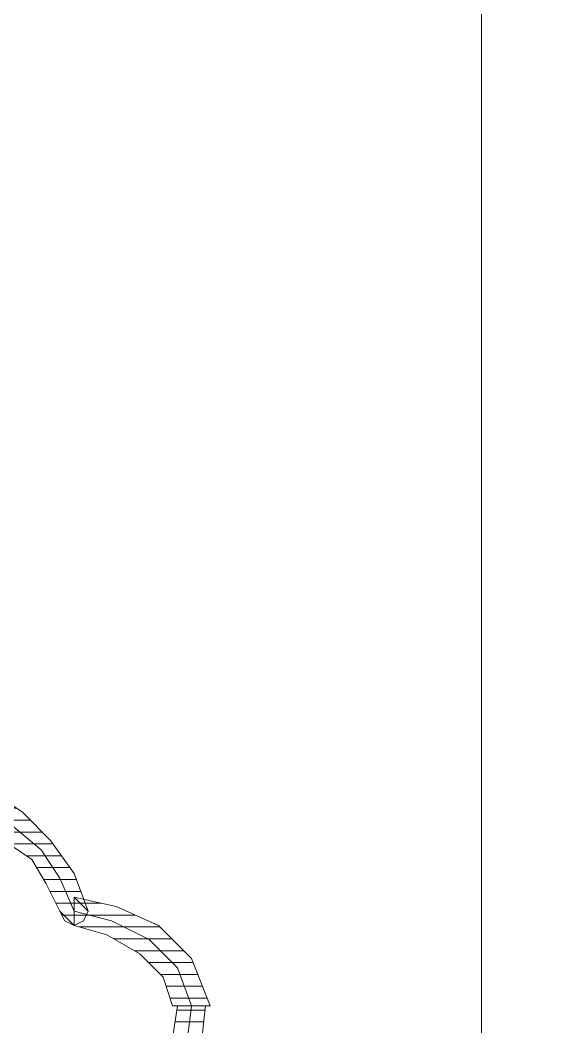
# Model space of a CAD drawing. Header units: centimetres. Extents: x 54005 to 61405, y 90310 to 94744.
# Drawn here: x 56860.77 to 56866.46, y 91944.67 to 91955.27 of the extents above; entities that cross this region are included whole.
import ezdxf

# ---------------------------------------------------------------- set-up
doc = ezdxf.new("R2010")
doc.units = ezdxf.units.CM
doc.header["$LTSCALE"] = 25
doc.layers.get('0').update_dxf_attribs({"lineweight": 0})
doc.layers.add('ÖLCULENDIRME', color=115, linetype='Continuous', lineweight=5)
pattern_1 = [(360, (-5108.51305, -673.59423), (1e-16, 0.125), [25])]

# ---------------------------------------------------------------- blocks, each defined once
blk = doc.blocks.new('by')
at = {"ltscale": 30}
h = blk.add_hatch(dxfattribs=at)
h.set_pattern_fill('DC_LINES', color=256, scale=0.1, style=0)
h.set_pattern_definition(pattern_1)
edge = h.paths.add_edge_path(flags=0)
edge.add_line((6391.8, 2224.111), (6391.601, 2223.962))
edge.add_line((6391.601, 2223.962), (6391.107, 2223.714))
edge.add_line((6391.107, 2223.714), (6390.809, 2223.366))
edge.add_line((6390.809, 2223.366), (6390.612, 2223.018))
edge.add_line((6390.612, 2223.018), (6390.562, 2222.671))
edge.add_line((6390.562, 2222.671), (6390.265, 2222.671))
edge.add_line((6390.265, 2222.671), (6390.315, 2223.118))
edge.add_line((6390.315, 2223.118), (6390.513, 2223.565))
edge.add_line((6390.513, 2223.565), (6390.909, 2224.012))
edge.add_line((6390.909, 2224.012), (6391.601, 2224.26))
edge.add_line((6391.601, 2224.26), (6391.403, 2224.111))
edge.add_line((6391.403, 2224.111), (6391.601, 2224.26))
edge.add_line((6391.601, 2224.26), (6391.7, 2224.21))
edge.add_line((6391.7, 2224.21), (6391.75, 2224.111))
edge.add_line((6391.75, 2224.111), (6391.7, 2224.012))
edge.add_line((6391.7, 2224.012), (6391.601, 2223.962))
h = blk.add_hatch(dxfattribs=at)
h.set_pattern_fill('DC_LINES', color=256, scale=0.1, style=0)
h.set_pattern_definition(pattern_1)
edge = h.paths.add_edge_path(flags=0)
edge.add_line((6390.562, 2222.671), (6390.612, 2222.671))
edge.add_line((6390.612, 2222.671), (6390.711, 2222.372))
edge.add_line((6390.711, 2222.372), (6390.958, 2222.124))
edge.add_line((6390.958, 2222.124), (6391.304, 2221.925))
edge.add_line((6391.304, 2221.925), (6391.651, 2221.826))
edge.add_line((6391.651, 2221.826), (6391.651, 2221.528))
edge.add_line((6391.651, 2221.528), (6391.206, 2221.627))
edge.add_line((6391.206, 2221.627), (6390.76, 2221.826))
edge.add_line((6390.76, 2221.826), (6390.414, 2222.174))
edge.add_line((6390.414, 2222.174), (6390.217, 2222.671))
edge.add_line((6390.217, 2222.671), (6390.265, 2222.671))
h = blk.add_hatch(dxfattribs=at)
h.set_pattern_fill('DC_LINES', color=256, scale=0.1, style=0)
h.set_pattern_definition(pattern_1)
edge = h.paths.add_edge_path(flags=0)
edge.add_line((6391.651, 2221.826), (6391.8, 2221.677))
edge.add_line((6391.8, 2221.677), (6391.948, 2221.379))
edge.add_line((6391.948, 2221.379), (6392.096, 2221.131))
edge.add_line((6392.096, 2221.131), (6392.393, 2220.932))
edge.add_line((6392.393, 2220.932), (6392.69, 2220.733))
edge.add_line((6392.69, 2220.733), (6392.492, 2220.435))
edge.add_line((6392.492, 2220.435), (6392.195, 2220.634))
edge.add_line((6392.195, 2220.634), (6391.898, 2220.932))
edge.add_line((6391.898, 2220.932), (6391.651, 2221.28))
edge.add_line((6391.651, 2221.28), (6391.503, 2221.677))
edge.add_line((6391.503, 2221.677), (6391.651, 2221.528))
edge.add_line((6391.651, 2221.528), (6391.503, 2221.677))
edge.add_line((6391.503, 2221.677), (6391.551, 2221.776))
edge.add_line((6391.551, 2221.776), (6391.651, 2221.826))
edge.add_line((6391.651, 2221.826), (6391.75, 2221.776))
edge.add_line((6391.75, 2221.776), (6391.8, 2221.677))
for p, q in [((6390.265, 2222.671, -4.505), (6390.315, 2223.118, -4.505)), ((6390.414, 2222.671, -4.505), (6390.464, 2223.068, -4.505)), ((6390.612, 2223.018, -4.505), (6390.562, 2222.671, -4.505)), ((6390.414, 2222.174, -4.505), (6390.217, 2222.671, -4.505)), ((6390.217, 2222.671, -4.505), (6390.265, 2222.671, -4.505)), ((6390.265, 2222.671, -4.505), (6390.562, 2222.671, -4.505)), ((6390.562, 2222.671, -4.505), (6390.265, 2222.671, -4.505)), ((6390.562, 2222.273, -4.505), (6390.414, 2222.671, -4.505)), ((6390.562, 2222.671, -4.505), (6390.612, 2222.671, -4.505)), ((6390.562, 2222.671, -4.505), (6390.562, 2222.671, -4.505)), ((6390.612, 2222.671, -4.505), (6390.711, 2222.372, -4.505)), ((6390.859, 2221.975, -4.505), (6390.562, 2222.273, -4.505)), ((6390.711, 2222.372, -4.505), (6390.958, 2222.124, -4.505)), ((6390.76, 2221.826, -4.505), (6390.414, 2222.174, -4.505)), ((6390.958, 2222.124, -4.505), (6391.304, 2221.925, -4.505)), ((6391.255, 2221.776, -4.505), (6390.859, 2221.975, -4.505)), ((6391.304, 2221.925, -4.505), (6391.651, 2221.826, -4.505)), ((6391.206, 2221.627, -4.505), (6390.76, 2221.826, -4.505)), ((6391.651, 2221.677, -4.505), (6391.255, 2221.776, -4.505)), ((6391.503, 2221.677, -4.505), (6391.551, 2221.776, -4.505)), ((6391.551, 2221.776, -4.505), (6391.651, 2221.826, -4.505)), ((6391.651, 2221.826, -4.505), (6391.651, 2221.528, -4.505)), ((6391.651, 2221.826, -4.505), (6391.8, 2221.677, -4.505)), ((6391.651, 2221.826, -4.505), (6391.75, 2221.776, -4.505)), ((6391.8, 2221.677, -4.505), (6391.651, 2221.826, -4.505)), ((6391.651, 2221.826, -4.505), (6391.651, 2221.826, -4.505)), ((6391.75, 2221.776, -4.505), (6391.8, 2221.677, -4.505)), ((6391.651, 2221.28, -4.505), (6391.503, 2221.677, -4.505)), ((6391.503, 2221.677, -4.505), (6391.651, 2221.528, -4.505)), ((6391.651, 2221.528, -4.505), (6391.503, 2221.677, -4.505)), ((6391.8, 2221.329, -4.505), (6391.651, 2221.677, -4.505)), ((6391.8, 2221.677, -4.505), (6391.948, 2221.379, -4.505)), ((6391.651, 2221.528, -4.505), (6391.206, 2221.627, -4.505)), ((6391.997, 2221.031, -4.505), (6391.8, 2221.329, -4.505)), ((6391.948, 2221.379, -4.505), (6392.096, 2221.131, -4.505)), ((6391.898, 2220.932, -4.505), (6391.651, 2221.28, -4.505)), ((6392.096, 2221.131, -4.505), (6392.393, 2220.932, -4.505)), ((6392.294, 2220.783, -4.505), (6391.997, 2221.031, -4.505)), ((6392.195, 2220.634, -4.505), (6391.898, 2220.932, -4.505)), ((6392.492, 2220.435, -4.505), (6392.195, 2220.634, -4.505))]:
    blk.add_line(p, q, dxfattribs=at)
at = {"ltscale": 30, "elevation": -4.505}
blk.add_lwpolyline([(6387.358, 2196.359), (6350.358, 2196.359), (6350.358, 2249.359), (6387.358, 2249.359)], close=True, dxfattribs=at)

msp = doc.modelspace()

# ---------------------------------------------------------------- block references
at = {"layer": 'ÖLCULENDIRME', "rotation": 180}
msp.add_blockref('by', (63252.992, 94167.561, 4.505), dxfattribs=at)

doc.saveas('drawing.dxf')
